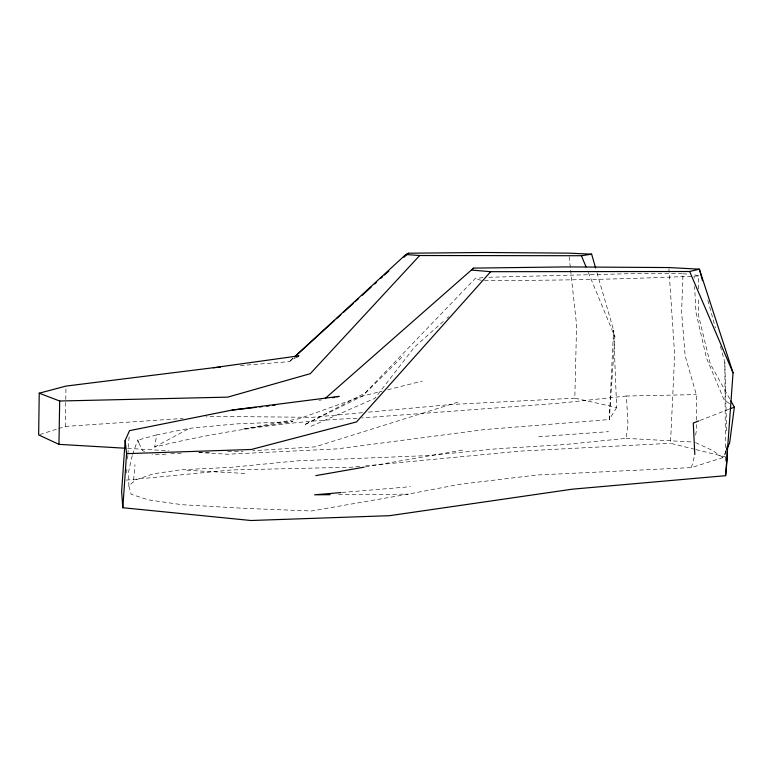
<?xml version="1.0" encoding="UTF-8"?>
<svg xmlns="http://www.w3.org/2000/svg" width="773" height="773" viewBox="0 0 773 773"><rect width="100%" height="100%" fill="white"/><g stroke="black" fill="none" stroke-linecap="round" stroke-linejoin="round"><path stroke-width="0.58" stroke-dasharray="3.87 2.9" d="M58.651 428.551L65.319 426.425L65.976 387.273M596.949 272.589L613.578 330.1L616.651 407.545L574.812 398.182L576.59 325.143L570.445 268.733M488.816 277.256L640.962 273.41L683.003 273.758L681.593 311.886L685.139 355.696L696.328 394.607L696.647 419.778M694.85 449.316L670.491 443.296L674.674 355L668.906 268.753M616.651 407.545L609.269 419.555L613.578 330.1L614.893 336.854L609.269 419.555L484.758 429.537L337.086 448.881L227.581 454.224L198.671 452.524M126.598 473.057L126.927 468.341M127.584 458.92L127.825 455.384M127.912 454.205L129.217 435.363M133.603 480.091L134.995 464.612M725.876 451.316L723.064 457.558L691.429 467.588L536.849 475.009L459.365 484.352L408.221 494.15L311.355 510.992L245.331 508.402L182.042 504.711L148.116 499.822L131.168 494.247L128.849 486.004L135.178 480.081L153.508 473.791L181.288 469.742L231.156 467.346L296.31 460.892L427.971 455.597L497.59 448.707L563.382 444.668L626.13 438.368L627.985 424.155L626.42 396.027L696.328 394.607M695.632 435.131L696.763 428.165L696.666 420.976M357 418.241C288.899 421.237 220.885 430.957 154.658 447.055L156.697 434.87L189.221 428.368L235.533 423.933L292.957 421.681L242.577 429.208L299.325 418.657L362.324 396.143L381.939 391.215M691.429 467.588L694.821 454.563M132.26 455.577L128.695 471.327L128.849 486.004M132.637 454.476L136.811 442.407M482.932 277.507L474.902 278.802L365.03 393.09L304.05 425.024L362.324 396.143L404.221 354.913M443.335 321.413L414.483 347.067L374.799 398.395L310.215 426.686M446.939 318.215L448.746 316.611M296.967 357L289.334 361.648L238.277 365.735M154.658 447.055L189.221 428.368M699.932 420.473L728.804 409.304M39.761 434.571L57.54 428.899M457.838 402.163L315.21 446.842L252.674 450.746M139.575 439.644L156.697 434.87M387.708 389.766L422.319 381.079M365.339 466.95L465.269 449.635M319.017 400.25L321.394 399.979M626.42 396.027L559.855 403.177L361.783 417.942M126.115 480.13L231.774 469.945L351.464 467.211L361.02 466.303M365.803 465.839L519.949 451.113L670.491 443.296M362.547 412.676L312.331 417.314L213.145 416.405L205.927 416.898M368.518 412.125L451.017 404.511L574.812 398.182M342.139 492.469L410.482 486.69M538.636 436.764L608.486 431.663M65.319 426.425L183.095 418.444M165.982 454.138L154.136 454.872L152.03 454.109M170.717 453.838L181.375 453.181M698.637 288.967L698.608 275.932C626.652 279.13 554.512 280.696 482.487 280.348M199.154 452.505L209.831 452.224M227.629 451.751L243.051 451.345M338.584 494.633L408.221 494.15M186.911 470.313L246.974 473.559M626.13 438.368L693.304 442.04M127.622 448.369L168.562 450.765M683.003 273.758L688.482 274.173M481.318 280.299L474.902 278.802M696.009 449.606L727.325 457.355M698.608 275.932L693.97 274.589L694.154 278.135M144.638 451.422L142.522 450.659L139.053 443.344M695.545 442.591L712.31 450.388L723.064 457.558M729.635 403.709L723.982 399.564L706.425 357.909L695.98 312.389L694.598 286.406M729.76 398.897L710.261 363.803L698.705 316.196L698.657 297.247M588.301 272.396L614.893 336.854M707.855 300.282L715.402 327.936M720.426 346.372L724.832 362.498L726.697 433.334M569.141 256.733L570.319 267.535M724.832 362.498L725.518 461.23M292.861 358.401L289.334 361.648L292.89 358.411"/><path stroke-width="1.16" d="M296.967 357L298.871 355.841L213.338 367.735L65.995 386.085L39.23 393.196L38.65 434.928L58.97 444.349L125.207 448.224M58.97 444.349L59.666 401.013L39.23 393.196M336.96 396.839L339.163 396.365L232.161 410.057L129.545 430.648L125.168 440.359L121.622 491.763L122.83 507.726L250.964 520.509L389.486 515.697L572.184 489.193L725.625 475.685L727.325 457.355L727.045 446.543M122.83 507.726L126.569 453.664L125.168 440.359M725.625 475.685L733.046 372.828L699.372 269.168L668.829 267.555L566.242 266.907L473.578 268.115L325.578 398.124M730.91 400.965L734.35 407.158L729.625 442.987L726.813 449.229M473.578 268.115L471.994 270.106L490.671 271.69L689.632 271.497L699.372 269.168L702.512 280.696M490.671 271.69L356.595 421.903L251.302 449.48L126.569 453.664M595.616 267.989L591.625 254.182L581.422 255.728L419.681 255.525L310.302 373.668L227.697 397.138L59.666 401.013M294.629 356.778L405.835 254.52L408.405 253.215L484.719 252.491L568.754 253.138L591.625 254.182M294.668 356.788L334.651 320.38M336.429 318.756L340.874 314.708M343.541 312.282L353.309 303.383M355.087 301.76L358.643 298.523M362.199 295.286L371.088 287.198M374.644 283.962L376.422 282.348M380.857 278.299L382.635 276.676M384.413 275.062L388.858 271.014M403.96 257.254L408.405 253.215M698.831 420.899L693.275 423.053L694.821 454.563M729.905 408.878L734.35 407.158M332.564 397.795L334.767 397.322M315.828 475.627L364.16 467.153M232.161 410.057L255.96 407.371M259.525 406.965L261.902 406.695M266.666 406.163L269.043 405.893M272.618 405.487L274.995 405.216M340.941 492.575L314.572 494.807L330.177 494.691M213.338 367.735L220.46 367.165M405.835 254.52L419.681 255.525M137.575 440.214L138.56 442.301M689.632 271.497L733.046 372.828M581.422 255.728L586.002 266.84"/></g></svg>
